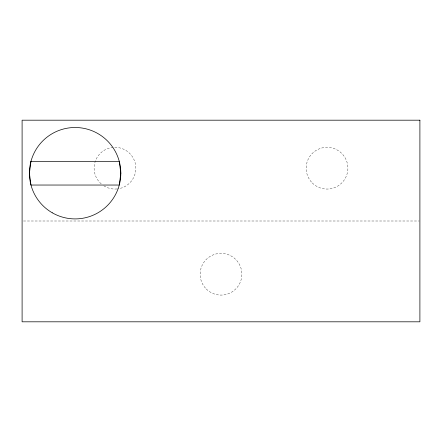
<?xml version="1.0" encoding="UTF-8"?>
<svg xmlns="http://www.w3.org/2000/svg" width="442" height="442" viewBox="0 0 442 442"><rect width="100%" height="100%" fill="white"/><g stroke="black" fill="none" stroke-linecap="round" stroke-linejoin="round"><path stroke-width="0.33" stroke-dasharray="2.21 1.66" d="M23.481 221L419.209 221M101.212 183.883A20.873 20.873 0 0 1 103.008 151.098A20.873 20.873 0 0 1 134.429 160.634A20.873 20.873 0 0 1 117.699 188.889M117.02 188.966A20.873 20.873 0 0 1 103.384 185.552M312.267 182.955A20.873 20.873 0 0 0 347.185 173.601A20.873 20.873 0 0 0 321.621 148.037A20.873 20.873 0 0 0 312.267 182.955M206.243 288.98A20.873 20.873 0 0 0 241.161 279.62A20.873 20.873 0 0 0 215.597 254.062A20.873 20.873 0 0 0 206.243 288.98"/><path stroke-width="0.66" d="M30.962 161.374L29.404 173.203L30.962 185.038L119.263 185.038L120.821 173.203L119.263 161.374L30.962 161.374M419.9 120.191L22.1 120.191L22.1 321.809L419.9 321.809L419.9 120.191M52.261 212.79A45.708 45.708 0 0 0 120.821 173.203A45.708 45.708 0 0 0 52.261 133.622A45.708 45.708 0 0 0 52.261 212.79"/></g></svg>
